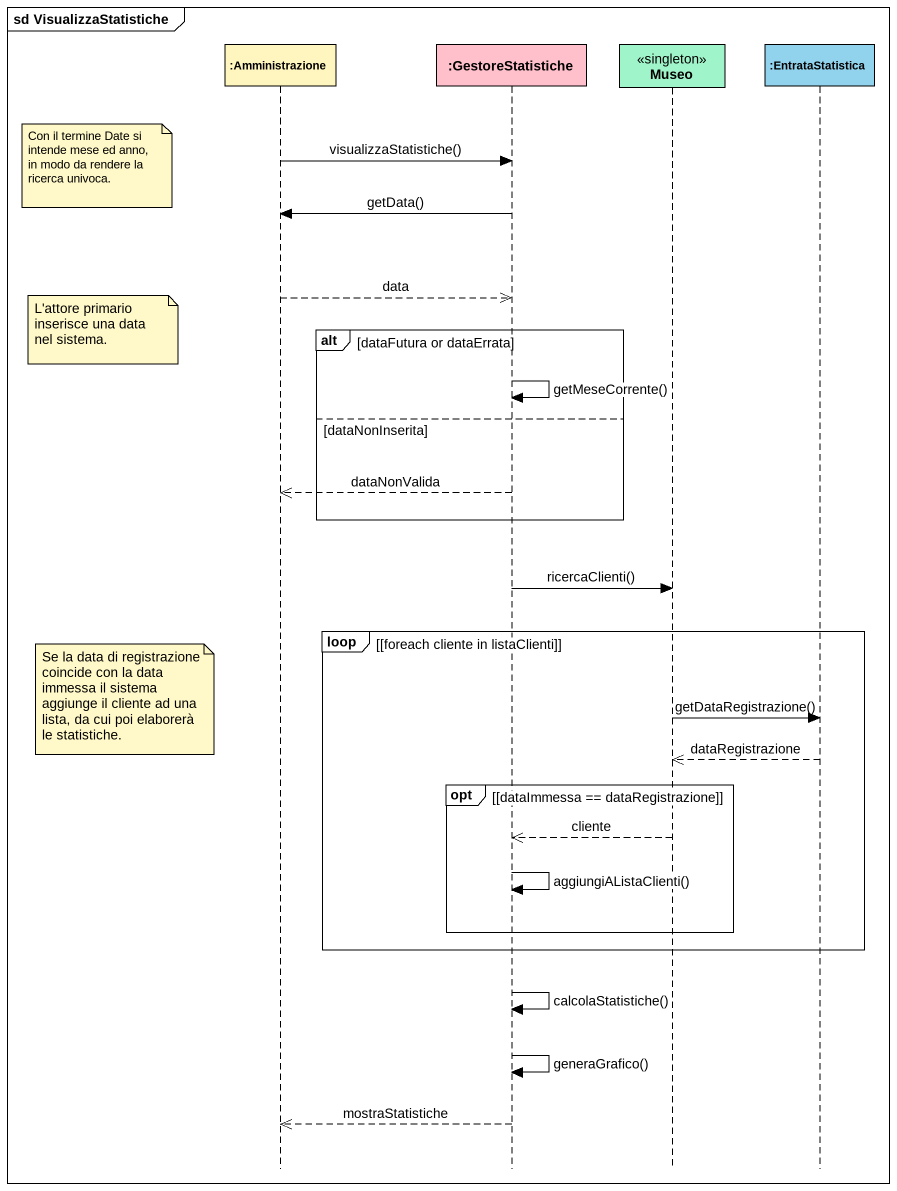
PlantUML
@startuml
mainframe sd VisualizzaStatistiche
hide footbox
participant ":Amministrazione" as Amministrazione #FFF5BE
participant ":GestoreStatistiche" as GestoreStatistiche #FFC0CB
participant Museo <<singleton>> #A0F4C9
participant ":EntrataStatistica" as EntrataStatistica #91D2EC

Amministrazione -> GestoreStatistiche : visualizzaStatistiche()
note left of Amministrazione : Con il termine Date si intende mese ed anno, in modo da rendere la ricerca univoca.
GestoreStatistiche -> Amministrazione : getData()
Amministrazione -->> GestoreStatistiche : data
alt dataFutura or dataErrata
  note left of Amministrazione : L'attore primario inserisce una data nel sistema.
  GestoreStatistiche -> GestoreStatistiche : getMeseCorrente()
else dataNonInserita
  GestoreStatistiche -->> Amministrazione : dataNonValida
end
GestoreStatistiche -> Museo : ricercaClienti()
loop [foreach cliente in listaClienti]
  note left of Amministrazione : Se la data di registrazione coincide con la data immessa il sistema aggiunge il cliente ad una lista, da cui poi elaborerà le statistiche.
  Museo -> EntrataStatistica : getDataRegistrazione()
  EntrataStatistica -->> Museo : dataRegistrazione
  opt [dataImmessa == dataRegistrazione]
    Museo -->> GestoreStatistiche : cliente
    GestoreStatistiche -> GestoreStatistiche : aggiungiAListaClienti()
  end
end
GestoreStatistiche -> GestoreStatistiche : calcolaStatistiche()
GestoreStatistiche -> GestoreStatistiche : generaGrafico()
GestoreStatistiche -->> Amministrazione : mostraStatistiche
@enduml
